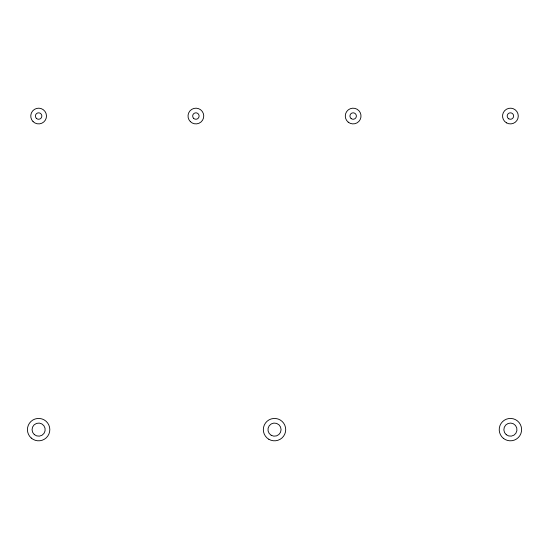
<?xml version="1.0" encoding="UTF-8"?>
<svg xmlns="http://www.w3.org/2000/svg" width="549" height="549" viewBox="0 0 549 549"><rect width="100%" height="100%" fill="white"/><g stroke="black" fill="none" stroke-linecap="round" stroke-linejoin="round"><path stroke-width="0.82" d="M33.064 121.603A7.864 7.864 0 0 0 46.219 118.076A7.864 7.864 0 0 0 36.584 108.448A7.864 7.864 0 0 0 33.064 121.603M36.337 118.323A3.232 3.232 0 0 0 41.745 116.875A3.232 3.232 0 0 0 37.785 112.922A3.232 3.232 0 0 0 36.337 118.323M190.325 121.603A7.864 7.864 0 0 0 203.48 118.076A7.864 7.864 0 0 0 193.852 108.448A7.864 7.864 0 0 0 190.325 121.603M193.605 118.323A3.232 3.232 0 0 0 199.006 116.875A3.232 3.232 0 0 0 195.053 112.922A3.232 3.232 0 0 0 193.605 118.323M348.231 122.18A7.864 7.864 0 0 0 360.919 117.232A7.864 7.864 0 0 0 350.289 108.716A7.864 7.864 0 0 0 348.231 122.18M351.127 118.563A3.232 3.232 0 0 0 356.342 116.532A3.232 3.232 0 0 0 351.978 113.032A3.232 3.232 0 0 0 351.127 118.563M506.48 122.852A7.864 7.864 0 0 0 518.277 116.045A7.864 7.864 0 0 0 506.48 109.23A7.864 7.864 0 0 0 506.48 122.852M508.799 118.838A3.232 3.232 0 0 0 513.644 116.045A3.232 3.232 0 0 0 508.799 113.245A3.232 3.232 0 0 0 508.799 118.838M31.245 438.047A11.2 11.2 0 0 0 49.609 431.802A11.2 11.2 0 0 0 35.012 419.024A11.2 11.2 0 0 0 31.245 438.047M34.299 434.561A6.561 6.561 0 0 0 45.059 430.896A6.561 6.561 0 0 0 36.509 423.409A6.561 6.561 0 0 0 34.299 434.561M268.838 439.275A11.2 11.2 0 0 0 285.713 429.723A11.2 11.2 0 0 0 269.003 419.882A11.2 11.2 0 0 0 268.838 439.275M271.185 435.282A6.561 6.561 0 0 0 281.081 429.682A6.561 6.561 0 0 0 271.281 423.91A6.561 6.561 0 0 0 271.185 435.282M503.344 438.308A11.2 11.2 0 0 0 521.468 431.404A11.2 11.2 0 0 0 506.425 419.161A11.2 11.2 0 0 0 503.344 438.308M506.267 434.712A6.561 6.561 0 0 0 516.89 430.67A6.561 6.561 0 0 0 508.072 423.492A6.561 6.561 0 0 0 506.267 434.712"/></g></svg>
